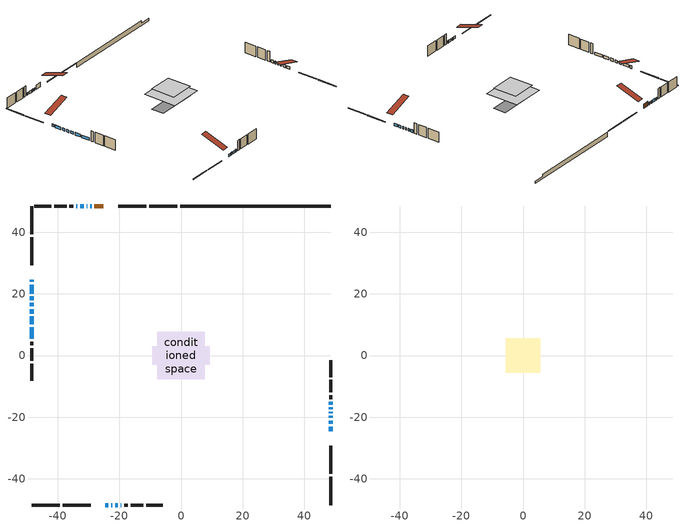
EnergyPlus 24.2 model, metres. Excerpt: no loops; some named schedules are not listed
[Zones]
conditioned space
 floor outside (Floor1 construction): -2.24,-2.24 -2.24,2.24 2.24,2.24 2.24,-2.24 z1.52
 floor adiabatic (AdiabaticFloorConstruction): -7.7,-7.7 -7.7,7.7 7.7,7.7 7.7,-7.7 z3.96
 floor foundation (Slab1 construction): -9.26,-2.93 -9.26,2.93 9.26,2.93 9.26,-2.93 z-0.61
 wall outside (RimJoist1 construction): -1.19,48.5 -10.34,48.5 / -48.5,-48.5 -39.36,-48.5 / -48.5,48.5 -48.5,39.36 / 48.5,-48.5 48.5,-39.36 z1.52:1.82
 wall outside (RimJoist2 construction): -11.27,48.5 -20.41,48.5 / -38.43,-48.5 -29.29,-48.5 / -48.5,38.43 -48.5,29.29 / 48.5,-38.43 48.5,-29.29 z1.52:1.82
 wall outside (AdiabaticWallConstruction 1): -25.18,48.5 -28.07,48.5 z1.52:3.55
 wall outside (AdiabaticWallConstruction): -48.5,24.52 -48.5,23.88 / -28.99,48.5 -29.42,48.5 / -24.52,-48.5 -23.53,-48.5 / -48.5,22.95 -48.5,20.1 / -48.5,19.17 -48.5,18 / 48.5,-24.52 48.5,-23.14 / 48.5,-22.21 48.5,-21.15 / -30.35,48.5 -30.56,48.5 / -31.49,48.5 -32.76,48.5 / -22.6,-48.5 -22.27,-48.5 / -21.34,-48.5 -20.48,-48.5 / -48.5,17.08 -48.5,15.91 / -48.5,14.99 -48.5,13.61 / -48.5,12.68 -48.5,10.14 / -33.69,48.5 -34.04,48.5 / 48.5,-20.22 48.5,-19.58 / -19.55,-48.5 -19.38,-48.5 / -48.5,9.21 -48.5,5.4 / 48.5,-18.66 48.5,-18.29 / 48.5,-17.36 48.5,-16.83 / 48.5,-15.9 48.5,-15.05 z1.52:2.74
 wall outside (Wall1 construction): -34.97,48.5 -36.2,48.5 / -18.45,-48.5 -17.22,-48.5 / -48.5,4.48 -48.5,3.25 / 48.5,-14.12 48.5,-12.89 z1.52:6.4
 wall outside (Wall2 construction): -37.12,48.5 -41.18,48.5 / -16.29,-48.5 -12.24,-48.5 / -48.5,2.32 -48.5,-1.74 / 48.5,-11.97 48.5,-7.91 z1.52:6.4
 wall outside (Wall3 construction): -42.11,48.5 -47.57,48.5 / -11.31,-48.5 -5.84,-48.5 / -48.5,-2.67 -48.5,-8.13 / 48.5,-6.98 48.5,-1.52 z1.52:6.4
 wall foundation (FoundationWall1 construction): -0.26,48.5,-0.61 -0.26,48.5,1.52 43.63,48.5,1.52 43.63,48.5,0.44 48.5,48.5,0.44 48.5,48.5,-0.61
 window (WindowConstruction 15): -48.5,24.52 -48.5,23.88 z1.52:2.74
 window (WindowConstruction 2): -28.99,48.5 -29.42,48.5 z1.52:2.74
 window (WindowConstruction 3): -24.52,-48.5 -23.53,-48.5 z1.52:2.74
 window (WindowConstruction 4): -48.5,22.95 -48.5,20.1 z1.52:2.74
 window (WindowConstruction 5): -48.5,19.17 -48.5,18.01 z1.52:2.74
 window (WindowConstruction 6): 48.5,-24.52 48.5,-23.14 z1.52:2.74
 window (WindowConstruction 7): 48.5,-22.21 48.5,-21.15 z1.52:2.74
 window (WindowConstruction 8): -30.35,48.5 -30.56,48.5 z1.52:2.74
 window (WindowConstruction 9): -31.49,48.5 -32.76,48.5 z1.52:2.74
 window (WindowConstruction 10): -22.6,-48.5 -22.27,-48.5 z1.52:2.74
 window (WindowConstruction 11): -21.34,-48.5 -20.48,-48.5 z1.52:2.74
 window (WindowConstruction 12): -48.5,17.08 -48.5,15.91 z1.52:2.74
 window (WindowConstruction 13): -48.5,14.99 -48.5,13.61 z1.52:2.74
 window (WindowConstruction 14): -48.5,12.68 -48.5,10.14 z1.52:2.74
 window (WindowConstruction 18): -33.69,48.5 -34.04,48.5 z1.52:2.74
 window (WindowConstruction 16): 48.5,-20.22 48.5,-19.59 z1.52:2.74
 window (WindowConstruction 19): -19.55,-48.5 -19.38,-48.5 z1.52:2.74
 window (WindowConstruction 20): -48.5,9.21 -48.5,5.4 z1.52:2.74
 window (WindowConstruction 17): 48.5,-18.66 48.5,-18.29 z1.52:2.74
 window (WindowConstruction): 48.5,-17.36 48.5,-16.83 z1.52:2.74
 window (WindowConstruction 1): 48.5,-15.9 48.5,-15.05 z1.52:2.74
 door (Door): -25.18,48.5 -28.07,48.5 z1.52:3.55
 ceiling adiabatic (AdiabaticFloorConstruction): 7.7,-7.7 7.7,7.7 -7.7,7.7 -7.7,-7.7 z3.96
attic - vented
 floor to conditioned space (Floor2 construction Reversed): -5.67,-5.67 -5.67,5.67 5.67,5.67 5.67,-5.67 z6.4
 roof outside (Roof1 construction): -24.25,48.5,6.4 -24.25,37.46,10.08 -21.34,37.46,10.08 -21.34,48.5,6.4; -25.45,-48.5,6.4 -25.45,-37.46,10.08 -28.36,-37.46,10.08 -28.36,-48.5,6.4; -48.5,25.45,6.4 -37.46,25.45,10.08 -37.46,28.36,10.08 -48.5,28.36,6.4; 48.5,-25.45,6.4 37.46,-25.45,10.08 37.46,-28.36,10.08 48.5,-28.36,6.4
[Building]
Building 1: Terrain=Suburbs
[Site:Location]
Toronto City Centre_ON: Latitude {deg}=43.63; Longitude {deg}=-79.39; Time Zone {hr}=-5; Elevation {m}=77; Keep Site Location Information=Yes
[Site:GroundTemperature:Shallow]
5.01852, 3.26908, 3.12898, 3.95918, 7.29196, 10.6092, 13.4851, 15.3069, 15.4617, 13.9799, 11.1774, 7.9619
[Site:WaterMainsTemperature]
Calculation Method=Schedule; Temperature Schedule=mains temperature schedule
[Material] Roughness=Rough; Thermal Absorptance=0.9
Name | Thickness {m} | Conductivity {W/m-K} | Density {kg/m3} | Specific Heat {J/kg-K} | Solar Absorptance | Visible Absorptance
asphalt or fiberglass shingles | 0.00635 | 0.162714 | 1121.4 | 1465.45 | 0.4 | 0.4
ceiling loosefill ins | 0.169333 | 0.0480833 | 16.02 | 1046.75 | 0.7 | 0.7
ceiling stud and cavity | 0.1397 | 0.108384 | 65.682 | 1177.47 | 0.7 | 0.7
concrete 4.0 in. | 0.1016 | 1.803125 | 2242.8 | 837.4 | 0.7 | 0.7
concrete 8.0 in. | 0.2032 | 1.803125 | 2242.8 | 837.4 | 0.7 | 0.7
door material | 0.04445 | 0.053851 | 512.64 | 1214.23 | 0.7 | 0.7
exterior vertical ins | 0.0457286 | 0.029427 | 32.04 | 1214.23 | 0.7 | 0.7
floor covering | 0.0127 | 0.0433444 | 54.468 | 1339.84 | 0.6 | 0.6
floor rigid ins; rim joist rigid ins | 0.051816 | 0.029427 | 32.04 | 1214.23 | 0.7 | 0.7
floor rigid ins 1; wall rigid ins | 0.512978 | 0.029427 | 32.04 | 1214.23 | 0.7 | 0.7
floor stud and cavity | 0.1397 | 0.0889238 | 92.3553 | 1139.71 | 0.7 | 0.7
floor stud and cavity 1 | 0.1397 | 1.75129 | 37.0049 | 1207.88 | 0.7 | 0.7
furniture material conditioned space 1 | 0.1524 | 0.115458 | 640.8 | 1214.23 | 0.6 | 0.6
gypsum board | 0.0127 | 0.160291 | 801 | 837.4 | 0.6 | 0.6
gypsum board 1 | 0.0127 | 0.160291 | 801 | 837.4 | 0.7 | 0.7
osb sheathing 0.5 in. | 0.0127 | 0.115458 | 512.64 | 1214.23 | 0.7 | 0.7
osb sheathing 0.75 in. | 0.01905 | 0.115458 | 512.64 | 1214.23 | 0.7 | 0.7
osb sheathing 2.0 in. | 0.0508 | 0.115458 | 512.64 | 1214.23 | 0.7 | 0.7
rim joist stud and cavity | 0.0508 | 0.0451784 | 125.044 | 1163.47 | 0.6 | 0.6
rim joist stud and cavity 1 | 0.0508 | 0.0402046 | 125.044 | 1163.47 | 0.6 | 0.6
wall stud and cavity | 0.1397 | 0.0813726 | 139.0536 | 1170.24 | 0.7 | 0.7
wall stud and cavity 1 | 0.1397 | 0.081123 | 139.0536 | 1170.24 | 0.7 | 0.7
wall stud and cavity 2 | 0.1397 | 0.0807926 | 139.0536 | 1170.24 | 0.7 | 0.7
wall stud and cavity 3 | 0.0889 | 0.380278 | 52.3479 | 1209.89 | 0.7 | 0.7
wall stud and cavity 4 | 0.0889 | 0.391764 | 83.0341 | 1211.67 | 0.7 | 0.7
wood siding | 0.0254 | 0.102417 | 544.68 | 1172.36 | 0.4 | 0.4
wood siding 1; wood siding 2; wood siding 3 | 0.0254 | 0.102417 | 544.68 | 1172.36 | 0.7 | 0.7
[WindowMaterial:SimpleGlazingSystem]
Name | U-Factor {W/m2-K} | Solar Heat Gain Coefficient
WindowMaterial | 2.57668 | 0.41
WindowMaterial 1 | 2.50173 | 0.45
WindowMaterial 10 | 2.2394 | 0.57
WindowMaterial 11 | 2.21896 | 0.58
WindowMaterial 12 | 6.83007 | 0.72
WindowMaterial 13 | 6.98735 | 0.66
WindowMaterial 14 | 2.79812 | 0.3
WindowMaterial 2 | 2.626075 | 0.39
WindowMaterial 3 | 2.51649 | 0.44
WindowMaterial 4 | 2.29164 | 0.54
WindowMaterial 5 | 2.26098 | 0.56
WindowMaterial 6 | 2.45346 | 0.48
WindowMaterial 7 | 2.27461 | 0.55
WindowMaterial 8 | 2.24962 | 0.56
WindowMaterial 9 | 2.31322 | 0.54
[Construction]
AdiabaticFloorConstruction: floor stud and cavity 1, floor rigid ins 1, osb sheathing 0.75 in., floor covering
AdiabaticWallConstruction: wood siding 2, wall rigid ins, wall stud and cavity 3, gypsum board
AdiabaticWallConstruction 1: wood siding 3, wall rigid ins, wall stud and cavity 3, gypsum board
Door: door material
Floor1 construction: floor stud and cavity, floor rigid ins, osb sheathing 0.75 in., floor covering
Floor2 construction Reversed: gypsum board, ceiling stud and cavity, ceiling loosefill ins
FoundationWall1 construction: concrete 8.0 in., gypsum board 1
furniture construction conditioned space 1: furniture material conditioned space 1
PartitionWallConstruction: gypsum board, wall stud and cavity 4, gypsum board
RimJoist1 construction: wood siding 1, osb sheathing 2.0 in., rim joist stud and cavity
RimJoist2 construction: wood siding 1, rim joist rigid ins, osb sheathing 2.0 in., rim joist stud and cavity 1
Roof1 construction: asphalt or fiberglass shingles
Slab1 construction: concrete 4.0 in.
Wall1 construction: wood siding, osb sheathing 0.5 in., wall stud and cavity, gypsum board
Wall2 construction: wood siding, osb sheathing 0.5 in., wall stud and cavity 1, gypsum board
Wall3 construction: wood siding, osb sheathing 0.5 in., wall stud and cavity 2, gypsum board
WindowConstruction: WindowMaterial
WindowConstruction 1: WindowMaterial 1
WindowConstruction 10; WindowConstruction 3: WindowMaterial 3
WindowConstruction 11: WindowMaterial 9
WindowConstruction 12; WindowConstruction 5: WindowMaterial 5
WindowConstruction 13: WindowMaterial 10
WindowConstruction 14: WindowMaterial 11
WindowConstruction 15; WindowConstruction 16: WindowMaterial 12
WindowConstruction 17: WindowMaterial 13
WindowConstruction 18; WindowConstruction 19: WindowMaterial 14
WindowConstruction 2; WindowConstruction 8: WindowMaterial 2
WindowConstruction 20; WindowConstruction 9: WindowMaterial 8
WindowConstruction 4: WindowMaterial 4
WindowConstruction 6: WindowMaterial 6
WindowConstruction 7: WindowMaterial 7
[Zone] Multiplier=1; Part of Total Floor Area=Yes
Name | Volume {m3}
attic - vented | 76.8438
conditioned space | 862.6
[Space]
Name | Zone | Volume {m3}
attic - vented 1 | attic - vented | 76.8438
conditioned space 1 | conditioned space | 862.6
[ZoneInfiltration:EffectiveLeakageArea]
infil attic - vented 1: Zone or Space=attic - vented 1; Schedule=Always On Discrete; Effective Air Leakage Area {cm2}=5413.9; Stack Coefficient=0.000256006; Wind Coefficient=1.08105e-05
[ZoneMixing]
whole house fan mix: Zone or Space=attic - vented; Schedule=Always On Continuous; Design Flow Rate Calculation Method=Flow/Zone; Design Flow Rate {m3/s}=0; Source Zone or Space=conditioned space
[SurfaceProperty:ExposedFoundationPerimeter]
Slab1: Exposed Perimeter Calculation Method=TotalExposedPerimeter; Total Exposed Perimeter {m}=48.767
[InternalMass] Zone or ZoneList=conditioned space; Space or SpaceList=conditioned space 1
Name | Construction | Surface Area {m2}
furniture mass conditioned space 1 | furniture construction conditioned space 1 | 146.272
partition wall mass | PartitionWallConstruction | 365.68
[Lights]
interior lighting: Zone or ZoneList or Space or SpaceList=conditioned space 1; Schedule=interior lighting schedule; Design Level Calculation Method=LightingLevel; Lighting Level {W}=343.2; Return Air Fraction=0; Fraction Radiant=0.6; Fraction Visible=0.2; Fraction Replaceable=1
[People]
occupants: Zone or ZoneList or Space or SpaceList=conditioned space 1; Number of People Schedule=occupants schedule; Number of People Calculation Method=People; Number of People=3; Fraction Radiant=0.314171; Sensible Heat Fraction=0.56303; Activity Level Schedule=occupants activity schedule; Carbon Dioxide Generation Rate {m3/s-W}=0; Enable ASHRAE 55 Comfort Warnings=No; Mean Radiant Temperature Calculation Type=EnclosureAveraged
[ElectricEquipment] Zone or ZoneList or Space or SpaceList=conditioned space 1; Design Level Calculation Method=EquipmentLevel
Name | Schedule | Design Level {W} | Fraction Latent | Fraction Radiant | Fraction Lost
clothes dryer | clothes dryer schedule | 140.772 | 0.015 | 0.081 | 0.85
clothes washer | clothes washer schedule | 32.1985 | 0.03 | 0.162 | 0.7
cooking range | cooking range schedule | 215.147 | 0.08 | 0.432 | 0.2
dishwasher | dishwasher schedule | 66.8632 | 0.3 | 0.18 | 0.4
fridge | fridge schedule | 72.9452 | 0 | 0.6 | 0
mech vent bath fan 0 | mech vent bath fan 0 schedule | 50.2 | 0 | 0 | 1
mech vent bath fan 1 | mech vent bath fan 1 schedule | 50.2 | 0 | 0 | 1
mech vent house fan | mech vent house fan schedule | 0 | 0 | 0 | 1
mech vent house fan cfis | mech vent house fan cfis schedule | 0 | 0 | 0 | 0
mech vent range fan 0 | mech vent range fan 0 schedule | 57 | 0 | 0 | 1
misc plug loads | misc plug loads schedule | 494.7 | 0.045 | 0.513 | 0.1
whole house fan | Always On Discrete | 0 | 0 | 0 | 1
[OtherEquipment] Zone or ZoneList or Space or SpaceList=conditioned space 1; Design Level Calculation Method=EquipmentLevel
Name | Fuel Type | Schedule | Design Level {W} | Fraction Latent | Fraction Radiant | Fraction Lost
clothes dryer 1 | Electricity | clothes dryer schedule | 0 | 0.015 | 0.081 | 0.85
cooking range 1 | Electricity | cooking range schedule | 0 | 0.08 | 0.432 | 0.2
general water use latent | None | general water use schedule | 62.594 | 1 | 0 | 0
general water use sensible | None | general water use schedule | -61.6891 | 0 | 0.6 | 0
mech vent house fan latent load | None | Always On Discrete | 0 | 1 | 0 | 0
mech vent house fan sensible load | None | Always On Discrete | 0 | 0 | 0 | 0
water heater energy adjustment1 | NaturalGas | Always On Discrete | 0.01 | 0 | 0 | 1
[ZoneInfiltration:DesignFlowRate] Zone or ZoneList or Space or SpaceList=conditioned space 1; Schedule=Always On Discrete; Design Flow Rate Calculation Method=Flow/Zone; Design Flow Rate {m3/s}=0
infil flow; natural vent flow; whole house fan flow
[Foundation:Kiva]
Foundation Kiva 1: Initial Indoor Air Temperature {C}=18; Wall Height Above Grade {m}=1.52001; Wall Depth Below Slab {m}=0.2032; Custom Block Material Name 1=exterior vertical ins; Custom Block Depth 1 {m}=2.13; Custom Block X Position 1 {m}=0.2159; Custom Block Z Position 1 {m}=0
[Foundation:Kiva:Settings]
Soil Conductivity {W/m-K}=0.849921; Soil Density {kg/m3}=1842.3; Soil Specific Heat {J/kg-K}=418.7; Ground Solar Absorptivity=0.9; Ground Thermal Absorptivity=0.9; Ground Surface Roughness {m}=0.03; Far-Field Width {m}=40; Deep-Ground Boundary Condition=ZeroFlux; Deep-Ground Depth {m}=40; Minimum Cell Dimension {m}=0.2; Maximum Cell Growth Coefficient=3; Simulation Timestep=Timestep
[Exterior:Lights]
exterior lighting: Schedule=exterior lighting schedule; Design Level {W}=75.6
[Schedule:Constant]
Name | Hourly Value
Always On Continuous; mech vent house fan schedule; mech vent house fan cfis schedule; Always On Discrete | 1
occupants activity schedule | 117.228
fridge schedule | 0
[Schedule:Week:Daily]
interior lighting schedule Week Rule - Jan1-Jan27: interior lighting schedule day, interior lighting schedule day, interior lighting schedule day, interior lighting schedule day, interior lighting schedule day, interior lighting schedule day, interior lighting schedule day, interior lighting schedule default day, interior lighting schedule default day, interior lighting schedule default day, interior lighting schedule default day, interior lighting schedule default day
interior lighting schedule Week Rule - Jan28-Feb3: interior lighting schedule day, interior lighting schedule day, interior lighting schedule day, interior lighting schedule day, interior lighting schedule day 1, interior lighting schedule day 1, interior lighting schedule day 1, interior lighting schedule default day, interior lighting schedule default day, interior lighting schedule default day, interior lighting schedule default day, interior lighting schedule default day
interior lighting schedule Week Rule - Feb4-Feb24: interior lighting schedule day 1, interior lighting schedule day 1, interior lighting schedule day 1, interior lighting schedule day 1, interior lighting schedule day 1, interior lighting schedule day 1, interior lighting schedule day 1, interior lighting schedule default day, interior lighting schedule default day, interior lighting schedule default day, interior lighting schedule default day, interior lighting schedule default day
interior lighting schedule Week Rule - Feb25-Mar3: interior lighting schedule day 1, interior lighting schedule day 1, interior lighting schedule day 1, interior lighting schedule day 1, interior lighting schedule day 2, interior lighting schedule day 2, interior lighting schedule day 2, interior lighting schedule default day, interior lighting schedule default day, interior lighting schedule default day, interior lighting schedule default day, interior lighting schedule default day
interior lighting schedule Week Rule - Mar4-Mar31: interior lighting schedule day 2, interior lighting schedule day 2, interior lighting schedule day 2, interior lighting schedule day 2, interior lighting schedule day 2, interior lighting schedule day 2, interior lighting schedule day 2, interior lighting schedule default day, interior lighting schedule default day, interior lighting schedule default day, interior lighting schedule default day, interior lighting schedule default day
interior lighting schedule Week Rule - Apr1-Apr28: interior lighting schedule day 3, interior lighting schedule day 3, interior lighting schedule day 3, interior lighting schedule day 3, interior lighting schedule day 3, interior lighting schedule day 3, interior lighting schedule day 3, interior lighting schedule default day, interior lighting schedule default day, interior lighting schedule default day, interior lighting schedule default day, interior lighting schedule default day
interior lighting schedule Week Rule - Apr29-May5: interior lighting schedule day 3, interior lighting schedule day 3, interior lighting schedule day 4, interior lighting schedule day 4, interior lighting schedule day 4, interior lighting schedule day 4, interior lighting schedule day 4, interior lighting schedule default day, interior lighting schedule default day, interior lighting schedule default day, interior lighting schedule default day, interior lighting schedule default day
interior lighting schedule Week Rule - May6-May26: interior lighting schedule day 4, interior lighting schedule day 4, interior lighting schedule day 4, interior lighting schedule day 4, interior lighting schedule day 4, interior lighting schedule day 4, interior lighting schedule day 4, interior lighting schedule default day, interior lighting schedule default day, interior lighting schedule default day, interior lighting schedule default day, interior lighting schedule default day
interior lighting schedule Week Rule - May27-Jun2: interior lighting schedule day 4, interior lighting schedule day 4, interior lighting schedule day 4, interior lighting schedule day 4, interior lighting schedule day 4, interior lighting schedule day 5, interior lighting schedule day 5, interior lighting schedule default day, interior lighting schedule default day, interior lighting schedule default day, interior lighting schedule default day, interior lighting schedule default day
interior lighting schedule Week Rule - Jun3-Jun30: interior lighting schedule day 5, interior lighting schedule day 5, interior lighting schedule day 5, interior lighting schedule day 5, interior lighting schedule day 5, interior lighting schedule day 5, interior lighting schedule day 5, interior lighting schedule default day, interior lighting schedule default day, interior lighting schedule default day, interior lighting schedule default day, interior lighting schedule default day
interior lighting schedule Week Rule - Jul1-Jul28: interior lighting schedule day 6, interior lighting schedule day 6, interior lighting schedule day 6, interior lighting schedule day 6, interior lighting schedule day 6, interior lighting schedule day 6, interior lighting schedule day 6, interior lighting schedule default day, interior lighting schedule default day, interior lighting schedule default day, interior lighting schedule default day, interior lighting schedule default day
interior lighting schedule Week Rule - Jul29-Aug4: interior lighting schedule day 6, interior lighting schedule day 6, interior lighting schedule day 6, interior lighting schedule day 7, interior lighting schedule day 7, interior lighting schedule day 7, interior lighting schedule day 7, interior lighting schedule default day, interior lighting schedule default day, interior lighting schedule default day, interior lighting schedule default day, interior lighting schedule default day
interior lighting schedule Week Rule - Aug5-Aug25: interior lighting schedule day 7, interior lighting schedule day 7, interior lighting schedule day 7, interior lighting schedule day 7, interior lighting schedule day 7, interior lighting schedule day 7, interior lighting schedule day 7, interior lighting schedule default day, interior lighting schedule default day, interior lighting schedule default day, interior lighting schedule default day, interior lighting schedule default day
interior lighting schedule Week Rule - Aug26-Sep1: interior lighting schedule day 7, interior lighting schedule day 7, interior lighting schedule day 7, interior lighting schedule day 7, interior lighting schedule day 7, interior lighting schedule day 7, interior lighting schedule day 8, interior lighting schedule default day, interior lighting schedule default day, interior lighting schedule default day, interior lighting schedule default day, interior lighting schedule default day
interior lighting schedule Week Rule - Sep2-Sep29: interior lighting schedule day 8, interior lighting schedule day 8, interior lighting schedule day 8, interior lighting schedule day 8, interior lighting schedule day 8, interior lighting schedule day 8, interior lighting schedule day 8, interior lighting schedule default day, interior lighting schedule default day, interior lighting schedule default day, interior lighting schedule default day, interior lighting schedule default day
interior lighting schedule Week Rule - Sep30-Oct6: interior lighting schedule day 8, interior lighting schedule day 9, interior lighting schedule day 9, interior lighting schedule day 9, interior lighting schedule day 9, interior lighting schedule day 9, interior lighting schedule day 9, interior lighting schedule default day, interior lighting schedule default day, interior lighting schedule default day, interior lighting schedule default day, interior lighting schedule default day
interior lighting schedule Week Rule - Oct7-Oct27: interior lighting schedule day 9, interior lighting schedule day 9, interior lighting schedule day 9, interior lighting schedule day 9, interior lighting schedule day 9, interior lighting schedule day 9, interior lighting schedule day 9, interior lighting schedule default day, interior lighting schedule default day, interior lighting schedule default day, interior lighting schedule default day, interior lighting schedule default day
interior lighting schedule Week Rule - Oct28-Nov3: interior lighting schedule day 9, interior lighting schedule day 9, interior lighting schedule day 9, interior lighting schedule day 9, interior lighting schedule day 10, interior lighting schedule day 10, interior lighting schedule day 10, interior lighting schedule default day, interior lighting schedule default day, interior lighting schedule default day, interior lighting schedule default day, interior lighting schedule default day
interior lighting schedule Week Rule - Nov4-Nov24: interior lighting schedule day 10, interior lighting schedule day 10, interior lighting schedule day 10, interior lighting schedule day 10, interior lighting schedule day 10, interior lighting schedule day 10, interior lighting schedule day 10, interior lighting schedule default day, interior lighting schedule default day, interior lighting schedule default day, interior lighting schedule default day, interior lighting schedule default day
interior lighting schedule Week Rule - Nov25-Dec1: interior lighting schedule day 10, interior lighting schedule day 10, interior lighting schedule day 10, interior lighting schedule day 10, interior lighting schedule day 10, interior lighting schedule day 10, interior lighting schedule day 11, interior lighting schedule default day, interior lighting schedule default day, interior lighting schedule default day, interior lighting schedule default day, interior lighting schedule default day
interior lighting schedule Week Rule - Dec2-Dec31: interior lighting schedule day 11, interior lighting schedule day 11, interior lighting schedule day 11, interior lighting schedule day 11, interior lighting schedule day 11, interior lighting schedule day 11, interior lighting schedule day 11, interior lighting schedule default day, interior lighting schedule default day, interior lighting schedule default day, interior lighting schedule default day, interior lighting schedule default day
occupants schedule Week Rule - Jan1-Dec31: occupants schedule day, occupants schedule day, occupants schedule day, occupants schedule day, occupants schedule day, occupants schedule day, occupants schedule day, occupants schedule default day, occupants schedule default day, occupants schedule default day, occupants schedule default day, occupants schedule default day
clothes dryer schedule Week Rule - Jan1-Dec31: clothes dryer schedule day, clothes dryer schedule day, clothes dryer schedule day, clothes dryer schedule day, clothes dryer schedule day, clothes dryer schedule day, clothes dryer schedule day, clothes dryer schedule default day, clothes dryer schedule default day, clothes dryer schedule default day, clothes dryer schedule default day, clothes dryer schedule default day
clothes washer schedule Week Rule - Jan1-Dec31: clothes washer schedule day, clothes washer schedule day, clothes washer schedule day, clothes washer schedule day, clothes washer schedule day, clothes washer schedule day, clothes washer schedule day, clothes washer schedule default day, clothes washer schedule default day, clothes washer schedule default day, clothes washer schedule default day, clothes washer schedule default day
cooking range schedule Week Rule - Jan1-Dec31: cooking range schedule day, cooking range schedule day, cooking range schedule day, cooking range schedule day, cooking range schedule day, cooking range schedule day, cooking range schedule day, cooking range schedule default day, cooking range schedule default day, cooking range schedule default day, cooking range schedule default day, cooking range schedule default day
dishwasher schedule Week Rule - Jan1-Dec31: dishwasher schedule day, dishwasher schedule day, dishwasher schedule day, dishwasher schedule day, dishwasher schedule day, dishwasher schedule day, dishwasher schedule day, dishwasher schedule default day, dishwasher schedule default day, dishwasher schedule default day, dishwasher schedule default day, dishwasher schedule default day
mech vent bath fan 0 schedule Week Rule - Jan1-Dec31: mech vent bath fan 0 schedule day, mech vent bath fan 0 schedule day, mech vent bath fan 0 schedule day, mech vent bath fan 0 schedule day, mech vent bath fan 0 schedule day, mech vent bath fan 0 schedule day, mech vent bath fan 0 schedule day, mech vent bath fan 0 schedule default day, mech vent bath fan 0 schedule default day, mech vent bath fan 0 schedule default day, mech vent bath fan 0 schedule default day, mech vent bath fan 0 schedule default day
mech vent bath fan 1 schedule Week Rule - Jan1-Dec31: mech vent bath fan 1 schedule day, mech vent bath fan 1 schedule day, mech vent bath fan 1 schedule day, mech vent bath fan 1 schedule day, mech vent bath fan 1 schedule day, mech vent bath fan 1 schedule day, mech vent bath fan 1 schedule day, mech vent bath fan 1 schedule default day, mech vent bath fan 1 schedule default day, mech vent bath fan 1 schedule default day, mech vent bath fan 1 schedule default day, mech vent bath fan 1 schedule default day
mech vent range fan 0 schedule Week Rule - Jan1-Dec31: mech vent range fan 0 schedule day, mech vent range fan 0 schedule day, mech vent range fan 0 schedule day, mech vent range fan 0 schedule day, mech vent range fan 0 schedule day, mech vent range fan 0 schedule day, mech vent range fan 0 schedule day, mech vent range fan 0 schedule default day, mech vent range fan 0 schedule default day, mech vent range fan 0 schedule default day, mech vent range fan 0 schedule default day, mech vent range fan 0 schedule default day
misc plug loads schedule Week Rule - Jan1-Dec31: misc plug loads schedule day, misc plug loads schedule day, misc plug loads schedule day, misc plug loads schedule day, misc plug loads schedule day, misc plug loads schedule day, misc plug loads schedule day, misc plug loads schedule default day, misc plug loads schedule default day, misc plug loads schedule default day, misc plug loads schedule default day, misc plug loads schedule default day
general water use schedule Week Rule - Jan1-Dec31: general water use schedule day, general water use schedule day, general water use schedule day, general water use schedule day, general water use schedule day, general water use schedule day, general water use schedule day, general water use schedule default day, general water use schedule default day, general water use schedule default day, general water use schedule default day, general water use schedule default day
exterior lighting schedule Week Rule - Jan1-Jan27: exterior lighting schedule day, exterior lighting schedule day, exterior lighting schedule day, exterior lighting schedule day, exterior lighting schedule day, exterior lighting schedule day, exterior lighting schedule day, exterior lighting schedule default day, exterior lighting schedule default day, exterior lighting schedule default day, exterior lighting schedule default day, exterior lighting schedule default day
exterior lighting schedule Week Rule - Jan28-Feb3: exterior lighting schedule day, exterior lighting schedule day, exterior lighting schedule day, exterior lighting schedule day, exterior lighting schedule day 1, exterior lighting schedule day 1, exterior lighting schedule day 1, exterior lighting schedule default day, exterior lighting schedule default day, exterior lighting schedule default day, exterior lighting schedule default day, exterior lighting schedule default day
exterior lighting schedule Week Rule - Feb4-Feb24: exterior lighting schedule day 1, exterior lighting schedule day 1, exterior lighting schedule day 1, exterior lighting schedule day 1, exterior lighting schedule day 1, exterior lighting schedule day 1, exterior lighting schedule day 1, exterior lighting schedule default day, exterior lighting schedule default day, exterior lighting schedule default day, exterior lighting schedule default day, exterior lighting schedule default day
exterior lighting schedule Week Rule - Feb25-Mar3: exterior lighting schedule day 1, exterior lighting schedule day 1, exterior lighting schedule day 1, exterior lighting schedule day 1, exterior lighting schedule day 2, exterior lighting schedule day 2, exterior lighting schedule day 2, exterior lighting schedule default day, exterior lighting schedule default day, exterior lighting schedule default day, exterior lighting schedule default day, exterior lighting schedule default day
exterior lighting schedule Week Rule - Mar4-Mar31: exterior lighting schedule day 2, exterior lighting schedule day 2, exterior lighting schedule day 2, exterior lighting schedule day 2, exterior lighting schedule day 2, exterior lighting schedule day 2, exterior lighting schedule day 2, exterior lighting schedule default day, exterior lighting schedule default day, exterior lighting schedule default day, exterior lighting schedule default day, exterior lighting schedule default day
exterior lighting schedule Week Rule - Apr1-Apr28: exterior lighting schedule day 3, exterior lighting schedule day 3, exterior lighting schedule day 3, exterior lighting schedule day 3, exterior lighting schedule day 3, exterior lighting schedule day 3, exterior lighting schedule day 3, exterior lighting schedule default day, exterior lighting schedule default day, exterior lighting schedule default day, exterior lighting schedule default day, exterior lighting schedule default day
exterior lighting schedule Week Rule - Apr29-May5: exterior lighting schedule day 3, exterior lighting schedule day 3, exterior lighting schedule day 4, exterior lighting schedule day 4, exterior lighting schedule day 4, exterior lighting schedule day 4, exterior lighting schedule day 4, exterior lighting schedule default day, exterior lighting schedule default day, exterior lighting schedule default day, exterior lighting schedule default day, exterior lighting schedule default day
exterior lighting schedule Week Rule - May6-May26: exterior lighting schedule day 4, exterior lighting schedule day 4, exterior lighting schedule day 4, exterior lighting schedule day 4, exterior lighting schedule day 4, exterior lighting schedule day 4, exterior lighting schedule day 4, exterior lighting schedule default day, exterior lighting schedule default day, exterior lighting schedule default day, exterior lighting schedule default day, exterior lighting schedule default day
exterior lighting schedule Week Rule - May27-Jun2: exterior lighting schedule day 4, exterior lighting schedule day 4, exterior lighting schedule day 4, exterior lighting schedule day 4, exterior lighting schedule day 4, exterior lighting schedule day 5, exterior lighting schedule day 5, exterior lighting schedule default day, exterior lighting schedule default day, exterior lighting schedule default day, exterior lighting schedule default day, exterior lighting schedule default day
exterior lighting schedule Week Rule - Jun3-Jun30: exterior lighting schedule day 5, exterior lighting schedule day 5, exterior lighting schedule day 5, exterior lighting schedule day 5, exterior lighting schedule day 5, exterior lighting schedule day 5, exterior lighting schedule day 5, exterior lighting schedule default day, exterior lighting schedule default day, exterior lighting schedule default day, exterior lighting schedule default day, exterior lighting schedule default day
exterior lighting schedule Week Rule - Jul1-Jul28: exterior lighting schedule day 6, exterior lighting schedule day 6, exterior lighting schedule day 6, exterior lighting schedule day 6, exterior lighting schedule day 6, exterior lighting schedule day 6, exterior lighting schedule day 6, exterior lighting schedule default day, exterior lighting schedule default day, exterior lighting schedule default day, exterior lighting schedule default day, exterior lighting schedule default day
exterior lighting schedule Week Rule - Jul29-Aug4: exterior lighting schedule day 6, exterior lighting schedule day 6, exterior lighting schedule day 6, exterior lighting schedule day 7, exterior lighting schedule day 7, exterior lighting schedule day 7, exterior lighting schedule day 7, exterior lighting schedule default day, exterior lighting schedule default day, exterior lighting schedule default day, exterior lighting schedule default day, exterior lighting schedule default day
exterior lighting schedule Week Rule - Aug5-Aug25: exterior lighting schedule day 7, exterior lighting schedule day 7, exterior lighting schedule day 7, exterior lighting schedule day 7, exterior lighting schedule day 7, exterior lighting schedule day 7, exterior lighting schedule day 7, exterior lighting schedule default day, exterior lighting schedule default day, exterior lighting schedule default day, exterior lighting schedule default day, exterior lighting schedule default day
exterior lighting schedule Week Rule - Aug26-Sep1: exterior lighting schedule day 7, exterior lighting schedule day 7, exterior lighting schedule day 7, exterior lighting schedule day 7, exterior lighting schedule day 7, exterior lighting schedule day 7, exterior lighting schedule day 8, exterior lighting schedule default day, exterior lighting schedule default day, exterior lighting schedule default day, exterior lighting schedule default day, exterior lighting schedule default day
[Schedule:Year]
interior lighting schedule: interior lighting schedule Week Rule - Jan1-Jan27, 1, 1, 1, 27, interior lighting schedule Week Rule - Jan28-Feb3, 1, 28, 2, 3, interior lighting schedule Week Rule - Feb4-Feb24, 2, 4, 2, 24, interior lighting schedule Week Rule - Feb25-Mar3, 2, 25, 3, 3, interior lighting schedule Week Rule - Mar4-Mar31, 3, 4, 3, 31, interior lighting schedule Week Rule - Apr1-Apr28, 4, 1, 4, 28, interior lighting schedule Week Rule - Apr29-May5, 4, 29, 5, 5, interior lighting schedule Week Rule - May6-May26, 5, 6, 5, 26, interior lighting schedule Week Rule - May27-Jun2, 5, 27, 6, 2, interior lighting schedule Week Rule - Jun3-Jun30, 6, 3, 6, 30, interior lighting schedule Week Rule - Jul1-Jul28, 7, 1, 7, 28, interior lighting schedule Week Rule - Jul29-Aug4, 7, 29, 8, 4, interior lighting schedule Week Rule - Aug5-Aug25, 8, 5, 8, 25, interior lighting schedule Week Rule - Aug26-Sep1, 8, 26, 9, 1, interior lighting schedule Week Rule - Sep2-Sep29, 9, 2, 9, 29, interior lighting schedule Week Rule - Sep30-Oct6, 9, 30, 10, 6, interior lighting schedule Week Rule - Oct7-Oct27, 10, 7, 10, 27, interior lighting schedule Week Rule - Oct28-Nov3, 10, 28, 11, 3, interior lighting schedule Week Rule - Nov4-Nov24, 11, 4, 11, 24, interior lighting schedule Week Rule - Nov25-Dec1, 11, 25, 12, 1, interior lighting schedule Week Rule - Dec2-Dec31, 12, 2, 12, 31
occupants schedule: occupants schedule Week Rule - Jan1-Dec31, 1, 1, 12, 31
clothes dryer schedule: clothes dryer schedule Week Rule - Jan1-Dec31, 1, 1, 12, 31
clothes washer schedule: clothes washer schedule Week Rule - Jan1-Dec31, 1, 1, 12, 31
cooking range schedule: cooking range schedule Week Rule - Jan1-Dec31, 1, 1, 12, 31
dishwasher schedule: dishwasher schedule Week Rule - Jan1-Dec31, 1, 1, 12, 31
mech vent bath fan 0 schedule: mech vent bath fan 0 schedule Week Rule - Jan1-Dec31, 1, 1, 12, 31
mech vent bath fan 1 schedule: mech vent bath fan 1 schedule Week Rule - Jan1-Dec31, 1, 1, 12, 31
mech vent range fan 0 schedule: mech vent range fan 0 schedule Week Rule - Jan1-Dec31, 1, 1, 12, 31
misc plug loads schedule: misc plug loads schedule Week Rule - Jan1-Dec31, 1, 1, 12, 31
general water use schedule: general water use schedule Week Rule - Jan1-Dec31, 1, 1, 12, 31
exterior lighting schedule: exterior lighting schedule Week Rule - Jan1-Jan27, 1, 1, 1, 27, exterior lighting schedule Week Rule - Jan28-Feb3, 1, 28, 2, 3, exterior lighting schedule Week Rule - Feb4-Feb24, 2, 4, 2, 24, exterior lighting schedule Week Rule - Feb25-Mar3, 2, 25, 3, 3, exterior lighting schedule Week Rule - Mar4-Mar31, 3, 4, 3, 31, exterior lighting schedule Week Rule - Apr1-Apr28, 4, 1, 4, 28, exterior lighting schedule Week Rule - Apr29-May5, 4, 29, 5, 5, exterior lighting schedule Week Rule - May6-May26, 5, 6, 5, 26, exterior lighting schedule Week Rule - May27-Jun2, 5, 27, 6, 2, exterior lighting schedule Week Rule - Jun3-Jun30, 6, 3, 6, 30, exterior lighting schedule Week Rule - Jul1-Jul28, 7, 1, 7, 28, exterior lighting schedule Week Rule - Jul29-Aug4, 7, 29, 8, 4, exterior lighting schedule Week Rule - Aug5-Aug25, 8, 5, 8, 25, exterior lighting schedule Week Rule - Aug26-Sep1, 8, 26, 9, 1, exterior lighting schedule Week Rule - Sep2-Sep29, 9, 2, 9, 29, exterior lighting schedule Week Rule - Sep30-Oct6, 9, 30, 10, 6, exterior lighting schedule Week Rule - Oct7-Oct27, 10, 7, 10, 27, exterior lighting schedule Week Rule - Oct28-Nov3, 10, 28, 11, 3, exterior lighting schedule Week Rule - Nov4-Nov24, 11, 4, 11, 24, exterior lighting schedule Week Rule - Nov25-Dec1, 11, 25, 12, 1, exterior lighting schedule Week Rule - Dec2-Dec31, 12, 2, 12, 31
[Schedule:Compact]
mains temperature schedule: Through: 01/01, For: AllDays, Until: 24:00, 8.80333, Through: 01/02, For: AllDays, Until: 24:00, 8.74333, Through: 01/03, For: AllDays, Until: 24:00, 8.68389, Through: 01/04, For: AllDays, Until: 24:00, 8.62611, Through: 01/05, For: AllDays, Until: 24:00, 8.56944, Through: 01/06, For: AllDays, Until: 24:00, 8.51389, Through: 01/07, For: AllDays, Until: 24:00, 8.45944, Through: 01/08, For: AllDays, Until: 24:00, 8.40611, Through: 01/09, For: AllDays, Until: 24:00, 8.35389, Through: 01/10, For: AllDays, Until: 24:00, 8.30278, Through: 01/11, For: AllDays, Until: 24:00, 8.25333, Through: 01/12, For: AllDays, Until: 24:00, 8.205, Through: 01/13, For: AllDays, Until: 24:00, 8.15778, Through: 01/14, For: AllDays, Until: 24:00, 8.11222, Through: 01/15, For: AllDays, Until: 24:00, 8.06778, Through: 01/16, For: AllDays, Until: 24:00, 8.02444, Through: 01/17, For: AllDays, Until: 24:00, 7.98222, Through: 01/18, For: AllDays, Until: 24:00, 7.94167, Through: 01/19, For: AllDays, Until: 24:00, 7.90222, Through: 01/20, For: AllDays, Until: 24:00, 7.86444, Through: 01/21, For: AllDays, Until: 24:00, 7.82778, Through: 01/22, For: AllDays, Until: 24:00, 7.79278, Through: 01/23, For: AllDays, Until: 24:00, 7.75889, Through: 01/24, For: AllDays, Until: 24:00, 7.72667, Through: 01/25, For: AllDays, Until: 24:00, 7.69556, Through: 01/26, For: AllDays, Until: 24:00, 7.66611, Through: 01/27, For: AllDays, Until: 24:00, 7.63778, Through: 01/28, For: AllDays, Until: 24:00, 7.61111, Through: 01/29, For: AllDays, Until: 24:00, 7.58556, Through: 01/30, For: AllDays, Until: 24:00, 7.56167, Through: 01/31, For: AllDays, Until: 24:00, 7.53944, Through: 02/01, For: AllDays, Until: 24:00, 7.51833, Through: 02/02, For: AllDays, Until: 24:00, 7.49889, Through: 02/03, For: AllDays, Until: 24:00, 7.48111, Through: 02/04, For: AllDays, Until: 24:00, 7.46444, Through: 02/05, For: AllDays, Until: 24:00, 7.44944, Through: 02/06, For: AllDays, Until: 24:00, 7.43556, Through: 02/07, For: AllDays, Until: 24:00, 7.42333, Through: 02/08, For: AllDays, Until: 24:00, 7.41278, Through: 02/09, For: AllDays, Until: 24:00, 7.40389, Through: 02/10, For: AllDays, Until: 24:00, 7.39611, Through: 02/11, For: AllDays, Until: 24:00, 7.39, Through: 02/12, For: AllDays, Until: 24:00, 7.38556, Through: 02/13, For: AllDays, Until: 24:00, 7.38222, Through: 02/14, For: AllDays, Until: 24:00, 7.38056, Through: 02/15, For: AllDays, Until: 24:00, 7.38056, Through: 02/16, For: AllDays, Until: 24:00, 7.38222, Through: 02/17, For: AllDays, Until: 24:00, 7.385, Through: 02/18, For: AllDays, Until: 24:00, 7.38944, Through: 02/19, For: AllDays, Until: 24:00, 7.395, Through: 02/20, For: AllDays, Until: 24:00, 7.40278, Through: 02/21, For: AllDays, Until: 24:00, 7.41167, Through: 02/22, For: AllDays, Until: 24:00, 7.42222, Through: 02/23, For: AllDays, Until: 24:00, 7.43389, Through: 02/24, For: AllDays, Until: 24:00, 7.44722, Through: 02/25, For: AllDays, Until: 24:00, 7.46222, Through: 02/26, For: AllDays, Until: 24:00, 7.47833, Through: 02/27, For: AllDays, Until: 24:00, 7.49611, Through: 02/28, For: AllDays, Until: 24:00, 7.51556, Through: 03/01, For: AllDays, Until: 24:00, 7.53667, Through: 03/02, For: AllDays, Until: 24:00, 7.55889, Through: 03/03, For: AllDays, Until: 24:00, 7.58222, Through: 03/04, For: AllDays, Until: 24:00, 7.60722, Through: 03/05, For: AllDays, Until: 24:00, 7.63389, Through: 03/06, For: AllDays, Until: 24:00, 7.66222, Through: 03/07, For: AllDays, Until: 24:00, 7.69111, Through: 03/08, For: AllDays, Until: 24:00, 7.72222, Through: 03/09, For: AllDays, Until: 24:00, 7.75444, Through: 03/10, For: AllDays, Until: 24:00, 7.78778, Through: 03/11, For: AllDays, Until: 24:00, 7.82278, Through: 03/12, For: AllDays, Until: 24:00, 7.85944, Through: 03/13, For: AllDays, Until: 24:00, 7.89722, Through: 03/14, For: AllDays, Until: 24:00, 7.93611, Through: 03/15, For: AllDays, Until: 24:00, 7.97667, Through: 03/16, For: AllDays, Until: 24:00, 8.01833, Through: 03/17, For: AllDays, Until: 24:00, 8.06167, Through: 03/18, For: AllDays, Until: 24:00, 8.10611, Through: 03/19, For: AllDays, Until: 24:00, 8.15167, Through: 03/20, For: AllDays, Until: 24:00, 8.19833, Through: 03/21, For: AllDays, Until: 24:00, 8.24667, Through: 03/22, For: AllDays, Until: 24:00, 8.29611, Through: 03/23, For: AllDays, Until: 24:00, 8.34667, Through: 03/24, For: AllDays, Until: 24:00, 8.39889, Through: 03/25, For: AllDays, Until: 24:00, 8.45167, Through: 03/26, For: AllDays, Until: 24:00, 8.50611, Through: 03/27, For: AllDays, Until: 24:00, 8.56167, Through: 03/28, For: AllDays, Until: 24:00, 8.61833, Through: 03/29, For: AllDays, Until: 24:00, 8.67611, Through: 03/30, For: AllDays, Until: 24:00, 8.735, Through: 03/31, For: AllDays, Until: 24:00, 8.795, Through: 04/01, For: AllDays, Until: 24:00, 8.85611, Through: 04/02, For: AllDays, Until: 24:00, 8.91833, Through: 04/03, For: AllDays, Until: 24:00, 8.98167, Through: 04/04, For: AllDays, Until: 24:00, 9.04556, Through: 04/05, For: AllDays, Until: 24:00, 9.11111, Through: 04/06, For: AllDays, Until: 24:00, 9.17722, Through: 04/07, For: AllDays, Until: 24:00, 9.24444, Through: 04/08, For: AllDays, Until: 24:00, 9.31222, Through: 04/09, For: AllDays, Until: 24:00, 9.38167, Through: 04/10, For: AllDays, Until: 24:00, 9.45167, Through: 04/11, For: AllDays, Until: 24:00, 9.52222, Through: 04/12, For: AllDays, Until: 24:00, 9.59444, Through: 04/13, For: AllDays, Until: 24:00, 9.66667, Through: 04/14, For: AllDays, Until: 24:00, 9.74, Through: 04/15, For: AllDays, Until: 24:00, 9.81444, Through: 04/16, For: AllDays, Until: 24:00, 9.88944, Through: 04/17, For: AllDays, Until: 24:00, 9.96556, Through: 04/18, For: AllDays, Until: 24:00, 10.0417, Through: 04/19, For: AllDays, Until: 24:00, 10.1189, Through: 04/20, For: AllDays, Until: 24:00, 10.1972, Through: 04/21, For: AllDays, Until: 24:00, 10.2756, Through: 04/22, For: AllDays, Until: 24:00, 10.355, Through: 04/23, For: AllDays, Until: 24:00, 10.435, Through: 04/24, For: AllDays, Until: 24:00, 10.515, Through: 04/25, For: AllDays, Until: 24:00, 10.5961, Through: 04/26, For: AllDays, Until: 24:00, 10.6778, Through: 04/27, For: AllDays, Until: 24:00, 10.76, Through: 04/28, For: AllDays, Until: 24:00, 10.8428, Through: 04/29, For: AllDays, Until: 24:00, 10.9261, Through: 04/30, For: AllDays, Until: 24:00, 11.0094, Through: 05/01, For: AllDays, Until: 24:00, 11.0933, Through: 05/02, For: AllDays, Until: 24:00, 11.1778, Through: 05/03, For: AllDays, Until: 24:00, 11.2628, Through: 05/04, For: AllDays, Until: 24:00, 11.3478, Through: 05/05, For: AllDays, Until: 24:00, 11.4333, Through: 05/06, For: AllDays, Until: 24:00, 11.5189, Through: 05/07, For: AllDays, Until: 24:00, 11.605, Through: 05/08, For: AllDays, Until: 24:00, 11.6917, Through: 05/09, For: AllDays, Until: 24:00, 11.7778, Through: 05/10, For: AllDays, Until: 24:00, 11.865, Through: 05/11, For: AllDays, Until: 24:00, 11.9517, Through: 05/12, For: AllDays, Until: 24:00, 12.0389, Through: 05/13, For: AllDays, Until: 24:00, 12.1261, Through: 05/14, For: AllDays, Until: 24:00, 12.2133, Through: 05/15, For: AllDays, Until: 24:00, 12.3006, Through: 05/16, For: AllDays, Until: 24:00, 12.3883, Through: 05/17, For: AllDays, Until: 24:00, 12.4756, Through: 05/18, For: AllDays, Until: 24:00, 12.5628, Through: 05/19, For: AllDays, Until: 24:00, 12.6506, Through: 05/20, For: AllDays, Until: 24:00, 12.7378, Through: 05/21, For: AllDays, Until: 24:00, 12.825, Through: 05/22, For: AllDays, Until: 24:00, 12.9122, Through: 05/23, For: AllDays, Until: 24:00, 12.9994, Through: 05/24, For: AllDays, Until: 24:00, 13.0861, Through: 05/25, For: AllDays, Until: 24:00, 13.1728, Through: 05/26, For: AllDays, Until: 24:00, 13.2594, Through: 05/27, For: AllDays, Until: 24:00, 13.3456, Through: 05/28, For: AllDays, Until: 24:00, 13.4317, Through: 05/29, For: AllDays, Until: 24:00, 13.5172, Through: 05/30, For: AllDays, Until: 24:00, 13.6028, Through: 05/31, For: AllDays, Until: 24:00, 13.6878, Through: 06/01, For: AllDays, Until: 24:00, 13.7722, Through: 06/02, For: AllDays, Until: 24:00, 13.8567, Through: 06/03, For: AllDays, Until: 24:00, 13.9406, Through: 06/04, For: AllDays, Until: 24:00, 14.0239, Through: 06/05, For: AllDays, Until: 24:00, 14.1067, Through: 06/06, For: AllDays, Until: 24:00, 14.1894, Through: 06/07, For: AllDays, Until: 24:00, 14.2711, Through: 06/08, For: AllDays, Until: 24:00, 14.3528, Through: 06/09, For: AllDays, Until: 24:00, 14.4339, Through: 06/10, For: AllDays, Until: 24:00, 14.5139, Through: 06/11, For: AllDays, Until: 24:00, 14.5939, Through: 06/12, For: AllDays, Until: 24:00, 14.6728, Through: 06/13, For: AllDays, Until: 24:00, 14.7511, Through: 06/14, For: AllDays, Until: 24:00, 14.8289, Through: 06/15, For: AllDays, Until: 24:00, 14.9061, Through: 06/16, For: AllDays, Until: 24:00, 14.9822, Through: 06/17, For: AllDays, Until: 24:00, 15.0578, Through: 06/18, For: AllDays, Until: 24:00, 15.1328, Through: 06/19, For: AllDays, Until: 24:00, 15.2067, Through: 06/20, For: AllDays, Until: 24:00, 15.28, Through: 06/21, For: AllDays, Until: 24:00, 15.3522, Through: 06/22, For: AllDays, Until: 24:00, 15.4239, Through: 06/23, For: AllDays, Until: 24:00, 15.4944, Through: 06/24, For: AllDays, Until: 24:00, 15.5639, Through: 06/25, For: AllDays, Until: 24:00, 15.6328, Through: 06/26, For: AllDays, Until: 24:00, 15.7006, Through: 06/27, For: AllDays, Until: 24:00, 15.7678, Through: 06/28, For: AllDays, Until: 24:00, 15.8333, Through: 06/29, For: AllDays, Until: 24:00, 15.8983, Through: 06/30, For: AllDays, Until: 24:00, 15.9622, Through: 07/01, For: AllDays, Until: 24:00, 16.025, Through: 07/02, For: AllDays, Until: 24:00, 16.0872, Through: 07/03, For: AllDays, Until: 24:00, 16.1478, Through: 07/04, For: AllDays, Until: 24:00, 16.2072, Through: 07/05, For: AllDays, Until: 24:00, 16.2661, Through: 07/06, For: AllDays, Until: 24:00, 16.3233, Through: 07/07, For: AllDays, Until: 24:00, 16.3794, Through: 07/08, For: AllDays, Until: 24:00, 16.435, Through: 07/09, For: AllDays, Until: 24:00, 16.4889, Through: 07/10, For: AllDays, Until: 24:00, 16.5417, Through: 07/11, For: AllDays, Until: 24:00, 16.5928, Through: 07/12, For: AllDays, Until: 24:00, 16.6433, Through: 07/13, For: AllDays, Until: 24:00, 16.6922, Through: 07/14, For: AllDays, Until: 24:00, 16.74, Through: 07/15, For: AllDays, Until: 24:00, 16.7867, Through: 07/16, For: AllDays, Until: 24:00, 16.8322, Through: 07/17, For: AllDays, Until: 24:00, 16.8761, Through: 07/18, For: AllDays, Until: 24:00, 16.9189, Through: 07/19, For: AllDays, Until: 24:00, 16.96, Through: 07/20, For: AllDays, Until: 24:00, 17, Through: 07/21, For: AllDays, Until: 24:00, 17.0389, Through: 07/22, For: AllDays, Until: 24:00, 17.0761, Through: 07/23, For: AllDays, Until: 24:00, 17.1122, Through: 07/24, For: AllDays, Until: 24:00, 17.1467, Through: 07/25, For: AllDays, Until: 24:00, 17.18, Through: 07/26, For: AllDays, Until: 24:00, 17.2117, Through: 07/27, For: AllDays, Until: 24:00, 17.2422, Through: 07/28, For: AllDays, Until: 24:00, 17.2711, Through: 07/29, For: AllDays, Until: 24:00, 17.2983, Through: 07/30, For: AllDays, Until: 24:00, 17.3244, Through: 07/31, For: AllDays, Until: 24:00, 17.3494, Through: 08/01, For: AllDays, Until: 24:00, 17.3728, Through: 08/02, For: AllDays, Until: 24:00, 17.3944, Through: 08/03, For: AllDays, Until: 24:00, 17.4144, Through: 08/04, For: AllDays, Until: 24:00, 17.4333, Through: 08/05, For: AllDays, Until: 24:00, 17.4506, Through: 08/06, For: AllDays, Until: 24:00, 17.4667, Through: 08/07, For: AllDays, Until: 24:00, 17.4811, Through: 08/08, For: AllDays, Until: 24:00, 17.4939, Through: 08/09, For: AllDays, Until: 24:00, 17.5056, Through: 08/10, For: AllDays, Until: 24:00, 17.5156, Through: 08/11, For: AllDays, Until: 24:00, 17.5239, Through: 08/12, For: AllDays, Until: 24:00, 17.5311, Through: 08/13, For: AllDays, Until: 24:00, 17.5361, Through: 08/14, For: AllDays, Until: 24:00, 17.54, Through: 08/15, For: AllDays, Until: 24:00, 17.5428, Through: 08/16, For: AllDays, Until: 24:00, 17.5439, Through: 08/17, For: AllDays, Until: 24:00, 17.5433, Through: 08/18, For: AllDays, Until: 24:00, 17.5411, Through: 08/19, For: AllDays, Until: 24:00, 17.5372, Through: 08/20, For: AllDays, Until: 24:00, 17.5322, Through: 08/21, For: AllDays, Until: 24:00, 17.5256, Through: 08/22, For: AllDays, Until: 24:00, 17.5178, Through: 08/23, For: AllDays, Until: 24:00, 17.5083, Through: 08/24, For: AllDays, Until: 24:00, 17.4972, Through: 08/25, For: AllDays, Until: 24:00, 17.4844, Through: 08/26, For: AllDays, Until: 24:00, 17.4706, Through: 08/27, For: AllDays, Until: 24:00, 17.455, Through: 08/28, For: AllDays, Until: 24:00, 17.4378, Through: 08/29, For: AllDays, Until: 24:00, 17.4194, Through: 08/30, For: AllDays, Until: 24:00, 17.3994, Through: 08/31, For: AllDays, Until: 24:00, 17.3778, Through: 09/01, For: AllDays, Until: 24:00, 17.355, Through: 09/02, For: AllDays, Until: 24:00, 17.3311, Through: 09/03, For: AllDays, Until: 24:00, 17.305, Through: 09/04, For: AllDays, Until: 24:00, 17.2778, Through: 09/05, For: AllDays, Until: 24:00, 17.2494, Through: 09/06, For: AllDays, Until: 24:00, 17.2194, Through: 09/07, For: AllDays, Until: 24:00, 17.1878, Through: 09/08, For: AllDays, Until: 24:00, 17.155, Through: 09/09, For: AllDays, Until: 24:00, 17.1206, Through: 09/10, For: AllDays, Until: 24:00, 17.085, Through: 09/11, For: AllDays, Until: 24:00, 17.0483, Through: 09/12, For: AllDays, Until: 24:00, 17.01, Through: 09/13, For: AllDays, Until: 24:00, 16.97, Through: 09/14, For: AllDays, Until: 24:00, 16.9289, Through: 09/15, For: AllDays, Until: 24:00, 16.8867, Through: 09/16, For: AllDays, Until: 24:00, 16.8428, Through: 09/17, For: AllDays, Until: 24:00, 16.7983, Through: 09/18, For: AllDays, Until: 24:00, 16.7517, Through: 09/19, For: AllDays, Until: 24:00, 16.7044, Through: 09/20, For: AllDays, Until: 24:00, 16.6556, Through: 09/21, For: AllDays, Until: 24:00, 16.6056, Through: 09/22, For: AllDays, Until: 24:00, 16.5544, Through: 09/23, For: AllDays, Until: 24:00, 16.5017, Through: 09/24, For: AllDays, Until: 24:00, 16.4483, Through: 09/25, For: AllDays, Until: 24:00, 16.3933, Through: 09/26, For: AllDays, Until: 24:00, 16.3372, Through: 09/27, For: AllDays, Until: 24:00, 16.2806, Through: 09/28, For: AllDays, Until: 24:00, 16.2222, Through: 09/29, For: AllDays, Until: 24:00, 16.1628, Through: 09/30, For: AllDays, Until: 24:00, 16.1022, Through: 10/01, For: AllDays, Until: 24:00, 16.0406, Through: 10/02, For: AllDays, Until: 24:00, 15.9778, Through: 10/03, For: AllDays, Until: 24:00, 15.9144, Through: 10/04, For: AllDays, Until: 24:00, 15.8494, Through: 10/05, For: AllDays, Until: 24:00, 15.7839, Through: 10/06, For: AllDays, Until: 24:00, 15.7172, Through: 10/07, For: AllDays, Until: 24:00, 15.6494, Through: 10/08, For: AllDays, Until: 24:00, 15.5811, Through: 10/09, For: AllDays, Until: 24:00, 15.5117, Through: 10/10, For: AllDays, Until: 24:00, 15.4411, Through: 10/11, For: AllDays, Until: 24:00, 15.37, Through: 10/12, For: AllDays, Until: 24:00, 15.2978, Through: 10/13, For: AllDays, Until: 24:00, 15.225, Through: 10/14, For: AllDays, Until: 24:00, 15.1511, Through: 10/15, For: AllDays, Until: 24:00, 15.0767, Through: 10/16, For: AllDays, Until: 24:00, 15.0011, Through: 10/17, For: AllDays, Until: 24:00, 14.925, Through: 10/18, For: AllDays, Until: 24:00, 14.8483, Through: 10/19, For: AllDays, Until: 24:00, 14.7706, Through: 10/20, For: AllDays, Until: 24:00, 14.6922, Through: 10/21, For: AllDays, Until: 24:00, 14.6133, Through: 10/22, For: AllDays, Until: 24:00, 14.5339, Through: 10/23, For: AllDays, Until: 24:00, 14.4539, Through: 10/24, For: AllDays, Until: 24:00, 14.3728, Through: 10/25, For: AllDays, Until: 24:00, 14.2917, Through: 10/26, For: AllDays, Until: 24:00, 14.21, Through: 10/27, For: AllDays, Until: 24:00, 14.1272, Through: 10/28, For: AllDays, Until: 24:00, 14.0444, Through: 10/29, For: AllDays, Until: 24:00, 13.9611, Through: 10/30, For: AllDays, Until: 24:00, 13.8772, Through: 10/31, For: AllDays, Until: 24:00, 13.7933, Through: 11/01, For: AllDays, Until: 24:00, 13.7089, Through: 11/02, For: AllDays, Until: 24:00, 13.6239, Through: 11/03, For: AllDays, Until: 24:00, 13.5383, Through: 11/04, For: AllDays, Until: 24:00, 13.4528, Through: 11/05, For: AllDays, Until: 24:00, 13.3667, Through: 11/06, For: AllDays, Until: 24:00, 13.2806, Through: 11/07, For: AllDays, Until: 24:00, 13.1944, Through: 11/08, For: AllDays, Until: 24:00, 13.1078, Through: 11/09, For: AllDays, Until: 24:00, 13.0206, Through: 11/10, For: AllDays, Until: 24:00, 12.9339, Through: 11/11, For: AllDays, Until: 24:00, 12.8467, Through: 11/12, For: AllDays, Until: 24:00, 12.7594, Through: 11/13, For: AllDays, Until: 24:00, 12.6722, Through: 11/14, For: AllDays, Until: 24:00, 12.5844, Through: 11/15, For: AllDays, Until: 24:00, 12.4972, Through: 11/16, For: AllDays, Until: 24:00, 12.41, Through: 11/17, For: AllDays, Until: 24:00, 12.3222, Through: 11/18, For: AllDays, Until: 24:00, 12.235, Through: 11/19, For: AllDays, Until: 24:00, 12.1478, Through: 11/20, For: AllDays, Until: 24:00, 12.0606, Through: 11/21, For: AllDays, Until: 24:00, 11.9733, Through: 11/22, For: AllDays, Until: 24:00, 11.8861, Through: 11/23, For: AllDays, Until: 24:00, 11.7994, Through: 11/24, For: AllDays, Until: 24:00, 11.7128, Through: 11/25, For: AllDays, Until: 24:00, 11.6267, Through: 11/26, For: AllDays, Until: 24:00, 11.5406, Through: 11/27, For: AllDays, Until: 24:00, 11.4544, Through: 11/28, For: AllDays, Until: 24:00, 11.3689, Through: 11/29, For: AllDays, Until: 24:00, 11.2839, Through: 11/30, For: AllDays, Until: 24:00, 11.1989, Through: 12/01, For: AllDays, Until: 24:00, 11.1144, Through: 12/02, For: AllDays, Until: 24:00, 11.03, Through: 12/03, For: AllDays, Until: 24:00, 10.9467, Through: 12/04, For: AllDays, Until: 24:00, 10.8633, Through: 12/05, For: AllDays, Until: 24:00, 10.7806, Through: 12/06, For: AllDays, Until: 24:00, 10.6983, Through: 12/07, For: AllDays, Until: 24:00, 10.6167, Through: 12/08, For: AllDays, Until: 24:00, 10.5356, Through: 12/09, For: AllDays, Until: 24:00, 10.4544, Through: 12/10, For: AllDays, Until: 24:00, 10.3744, Through: 12/11, For: AllDays, Until: 24:00, 10.295, Through: 12/12, For: AllDays, Until: 24:00, 10.2167, Through: 12/13, For: AllDays, Until: 24:00, 10.1383, Through: 12/14, For: AllDays, Until: 24:00, 10.0611, Through: 12/15, For: AllDays, Until: 24:00, 9.98444, Through: 12/16, For: AllDays, Until: 24:00, 9.90833, Through: 12/17, For: AllDays, Until: 24:00, 9.83278, Through: 12/18, For: AllDays, Until: 24:00, 9.75833, Through: 12/19, For: AllDays, Until: 24:00, 9.685, Through: 12/20, For: AllDays, Until: 24:00, 9.61222, Through: 12/21, For: AllDays, Until: 24:00, 9.54, Through: 12/22, For: AllDays, Until: 24:00, 9.46889, Through: 12/23, For: AllDays, Until: 24:00, 9.39889, Through: 12/24, For: AllDays, Until: 24:00, 9.32944, Through: 12/25, For: AllDays, Until: 24:00, 9.26111, Through: 12/26, For: AllDays, Until: 24:00, 9.19389, Through: 12/27, For: AllDays, Until: 24:00, 9.12722, Through: 12/28, For: AllDays, Until: 24:00, 9.06167, Through: 12/29, For: AllDays, Until: 24:00, 8.99722, Through: 12/30, For: AllDays, Until: 24:00, 8.93389, Through: 12/31, For: AllDays, Until: 24:00, 8.87111
